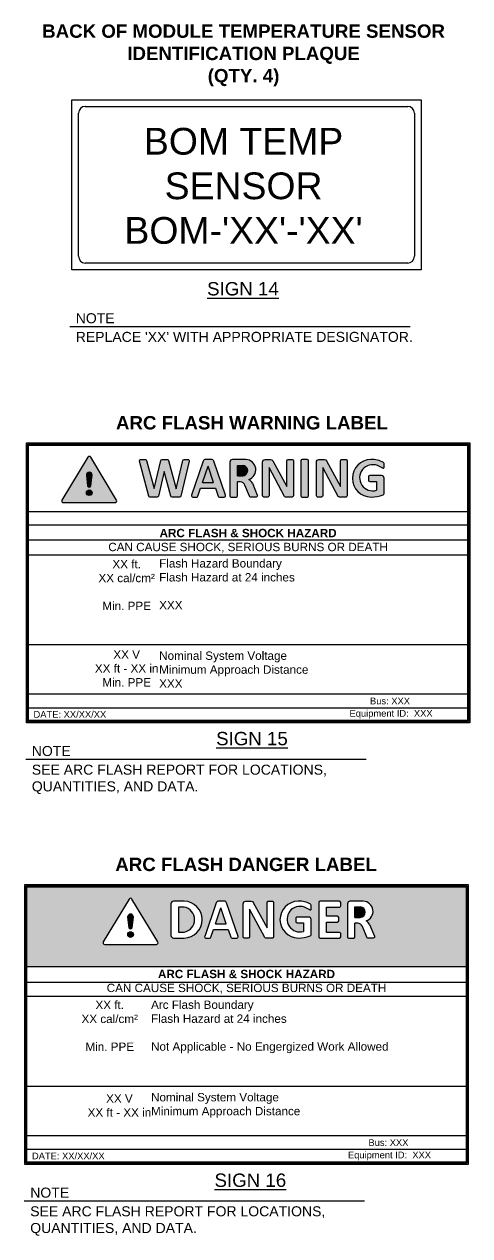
# Model space of a CAD drawing. Header units: feet. Extents: x -1522 to 1718, y -42 to 1309.
# Drawn here: x 1696.52 to 1700.4, y 1287.39 to 1297.97 of the extents above; entities that cross this region are included whole.
import ezdxf
from ezdxf.enums import TextEntityAlignment as Align

# ---------------------------------------------------------------- set-up
doc = ezdxf.new("R2010")
doc.units = ezdxf.units.FT
doc.header["$MEASUREMENT"] = 0
for name, color, linetype in [('ANNO-NOTE', 31, 'Continuous'), ('E-DETL', 7, 'Continuous'), ('G-ANNO-TEXT', 1, 'Continuous')]:
    doc.layers.add(name, color=color, linetype=linetype)
doc.styles.get("Standard").update_dxf_attribs({"font": 'arial.ttf'})
doc.styles.add('Strata 1_8', font='arial.ttf', dxfattribs={"height": 0.125})
doc.styles.add('Strata 3_32', font='arial.ttf', dxfattribs={"height": 0.09375})

# ---------------------------------------------------------------- blocks, each defined once
blk = doc.blocks.new('!')
at = {"color": 0}
for points in [[(-12.44763938310995, 15.19457651184812), (-12.68897185762393, 14.79386679357651, 0.5835277051761996), (-12.67558691006477, 14.77018054033408), (-12.19292196103682, 14.77018054033408, 0.5835277051761996), (-12.17953701347767, 14.79386679357651), (-12.42086948799164, 15.19457651184812, 0.5650934920842021)], [(-12.46109709578555, 15.02553026272227), (-12.44971901152084, 14.92733337236381, 0.3512251163769891), (-12.4342544355508, 14.91608612901144, 0.3512251163769887), (-12.41878985958076, 14.92733337236381), (-12.40741177531605, 15.02553026272227, 0.4292796023512654), (-12.4342544355508, 15.05498930455328, 0.4292796023512657)]]:
    blk.add_lwpolyline(points, format="xyb", close=True, dxfattribs=at)
blk.add_circle((-12.4342544355508, 14.86298015527347), 0.02642230596211448, dxfattribs=at)

msp = doc.modelspace()

# ---------------------------------------------------------------- hatches: boundary and pattern name
h = msp.add_hatch(color=256)
h.dxf.hatch_style = 1
h.paths.add_polyline_path([(1697.095000105797, 1294.184537869346, 0.5650934920842021), (1697.069999356114, 1294.184537869346), (1696.8446158513, 1293.810309904794, 0.5835277051761999), (1696.857116226143, 1293.788189007958), (1697.307883235768, 1293.788189007958, 0.5835277051761985), (1697.320383610611, 1293.810309904794)])
h.paths.add_polyline_path([(1697.096942297543, 1293.934956060947, -0.3512251163769934), (1697.082499730957, 1293.924452115584, -0.3512251163769851), (1697.068057164372, 1293.934956060947), (1697.057431024994, 1294.026663401018, -0.4292796023512577), (1697.082499730957, 1294.054175579432, -0.4292796023512729), (1697.107568436917, 1294.026663401018)], flags=16)
h.paths.add_polyline_path([(1697.107175862646, 1293.874855763031, -1), (1697.057823599265, 1293.874855763031, -1)], flags=16)
h = msp.add_hatch(color=256)
h.dxf.hatch_style = 1
h.paths.add_polyline_path([(1697.954738420369, 1294.151179279775, 0.4848352187946589), (1697.943951310772, 1294.164853570887), (1697.909811908492, 1294.164853570887, 0.3469508095474305), (1697.899024798895, 1294.156344045055), (1697.840013122528, 1293.909840908635), (1697.774945515288, 1294.156589911828, 0.3405612581913848), (1697.764220244255, 1294.164853570887), (1697.717707981887, 1294.164853570887, 0.3469508095474232), (1697.70692087229, 1294.156344045055), (1697.647989665958, 1293.910177047473), (1697.583010698385, 1294.156589911828, 0.3405612581913766), (1697.572285427348, 1294.164853570887), (1697.531865467794, 1294.164853570887, 0.4919124268131566), (1697.521140196761, 1294.150933413001), (1697.601705392568, 1293.845414544237, 0.3405612581913842), (1697.612430663605, 1293.837150885177), (1697.675668345477, 1293.837150885177, 0.3469508095474249), (1697.686455455074, 1293.84566041101), (1697.737615714741, 1294.059366667868), (1697.794034798782, 1293.845414544237, 0.3405612581913691), (1697.804760069819, 1293.837150885177), (1697.87081154927, 1293.837150885177, 0.3469508095474238), (1697.881598658867, 1293.84566041101)])
h = msp.add_hatch(color=256)
h.dxf.hatch_style = 1
h.paths.add_polyline_path([(1698.14876322628, 1294.164853570887), (1698.097973551488, 1294.164853570887, 0.321527449625395), (1698.076961296967, 1294.149783606225), (1697.975066719475, 1293.851831962965, 0.5143706367857402), (1697.985561875365, 1293.837150885177), (1698.020438227668, 1293.837150885177, 0.3215274496250227), (1698.030944354923, 1293.844685867508), (1698.054318750532, 1293.913727046681), (1698.18402673172, 1293.913727046681), (1698.207401127329, 1293.844685867508, 0.3215274496250233), (1698.217907254591, 1293.837150885177), (1698.2611749024, 1293.837150885177, 0.5143706367857402), (1698.271670058293, 1293.851831962965), (1698.169731395014, 1294.149912518208, 0.3198341797156803)])
h.paths.add_polyline_path([(1698.166650001545, 1293.965052863255), (1698.07169548071, 1293.965052863255), (1698.119172741128, 1294.105286908153)], flags=16)
at = {"true_color": 0xff8000}
h = msp.add_hatch(color=30, dxfattribs=at)
h.dxf.hatch_style = 1
h.paths.add_polyline_path([(1698.119172741128, 1294.105286908153), (1698.07169548071, 1293.965052863255), (1698.166650001545, 1293.965052863255)])
h = msp.add_hatch(color=256)
h.dxf.hatch_style = 1
h.paths.add_polyline_path([(1698.449126570184, 1294.164853570887), (1698.331536519014, 1294.164853570887, 0.4142135623730887), (1698.309352702076, 1294.142669753942), (1698.309352702076, 1293.848156374434, 0.414213562373095), (1698.320444610548, 1293.837064465965), (1698.364321620596, 1293.837064465965, 0.4142135623730951), (1698.375413529069, 1293.848156374434), (1698.375413529069, 1293.970921732157), (1698.400192798243, 1293.970921732157, -0.2700858143856787), (1698.441502541013, 1293.939287215434), (1698.480054764252, 1293.843996426453, 0.3056018630329004), (1698.490337043495, 1293.837064465965), (1698.538828224195, 1293.837064465965, 0.5331213124278236), (1698.549094079815, 1293.852356688933), (1698.506295045223, 1293.956960453556, 0.1656677106191549), (1698.474136016452, 1293.989467296021, 0.8406290843556139)])
h.paths.add_polyline_path([(1698.375413529069, 1294.113642559881), (1698.423255134167, 1294.113642559881, -0.9167868988861881), (1698.422790082481, 1294.021217716166), (1698.375413529069, 1294.021217716166)], flags=16)
h = msp.add_hatch(color=30, dxfattribs=at)
h.dxf.hatch_style = 1
h.paths.add_polyline_path([(1698.375413529069, 1294.021217716166), (1698.422790082481, 1294.021217716166, 0.916786898886271), (1698.423255134167, 1294.113642559881), (1698.375413529069, 1294.113642559881)])
h = msp.add_hatch(color=256)
h.dxf.hatch_style = 1
h.paths.add_polyline_path([(1698.865299333916, 1294.153761662418, 0.414213562373095), (1698.854207425444, 1294.164853570887), (1698.817599783932, 1294.164853570887, 0.4142135623730951), (1698.806507875463, 1294.153761662418), (1698.806507875463, 1293.927785326064), (1698.68477451718, 1294.153210618561, 0.2755877858965014), (1698.665254990872, 1294.164853570887), (1698.617053246202, 1294.164853570887, 0.4142135623730951), (1698.59486942926, 1294.142669753942), (1698.59486942926, 1293.848156374434, 0.414213562373095), (1698.605961337733, 1293.837064465965), (1698.640135678495, 1293.837064465965, 0.4142135623730951), (1698.651227586968, 1293.848156374434), (1698.651227586968, 1294.093316760153), (1698.786464339504, 1293.842885942125, 0.2755877858965244), (1698.796224102654, 1293.837064465965), (1698.854207425444, 1293.837064465965, 0.4142135623730951), (1698.865299333916, 1293.848156374434)])
h = msp.add_hatch(color=256)
h.dxf.hatch_style = 1
h.paths.add_polyline_path([(1698.996000299339, 1294.153761662418, 0.4142135623730971), (1698.984908390867, 1294.164853570887), (1698.940131811141, 1294.164853570887, 0.4142135623730951), (1698.929039902669, 1294.153761662418), (1698.929039902669, 1293.848242793653, 0.414213562373095), (1698.940131811141, 1293.837150885177), (1698.984908390867, 1293.837150885177, 0.4142135623730951), (1698.996000299339, 1293.848242793653)])
h = msp.add_hatch(color=256)
h.dxf.hatch_style = 1
h.paths.add_polyline_path([(1699.334743175594, 1294.153761662418, 0.414213562373095), (1699.323651267121, 1294.164853570887), (1699.287043625613, 1294.164853570887, 0.4142135623730951), (1699.27595171714, 1294.153761662418), (1699.27595171714, 1293.927785326064), (1699.154218358861, 1294.153210618561, 0.2755877858965014), (1699.134698832549, 1294.164853570887), (1699.086497087879, 1294.164853570887, 0.4142135623730951), (1699.064313270941, 1294.142669753942), (1699.064313270941, 1293.848156374434, 0.414213562373095), (1699.075405179414, 1293.837064465965), (1699.109579520176, 1293.837064465965, 0.4142135623730951), (1699.120671428645, 1293.848156374434), (1699.120671428645, 1294.093316760153), (1699.255908181181, 1293.842885942125, 0.2755877858965244), (1699.265667944335, 1293.837064465965), (1699.323651267121, 1293.837064465965, 0.4142135623730951), (1699.334743175594, 1293.848156374434)])
h = msp.add_hatch(color=256)
h.dxf.hatch_style = 1
h.paths.add_polyline_path([(1699.54061105584, 1294.164853570887, 0.991455931191352), (1699.542022652124, 1293.837064465965, 0.1036643270414), (1699.646559222801, 1293.85607236241, 0.1992319266705913), (1699.655856970585, 1293.86673777482), (1699.655856970585, 1294.001660026711, 0.4142135623730952), (1699.633673153639, 1294.023843843649), (1699.530197846914, 1294.023843843649, 0.4142135623730951), (1699.519105938441, 1294.01275193518), (1699.519105938441, 1293.98424122302, 0.414213562373095), (1699.530197846914, 1293.973149314551), (1699.588950595069, 1293.973149314551), (1699.588950595069, 1293.896005421716, -1.401060763575967), (1699.597441267822, 1294.111434466001, -0.04549871222226169), (1699.644038982093, 1294.088269817104, 0.5646600172054975), (1699.655856970585, 1294.096860561199), (1699.655856970585, 1294.128662219707, 0.2084405245570952), (1699.65087456971, 1294.137796347552, 0.1570359095723354)])
h = msp.add_hatch(color=30, dxfattribs=at)
h.dxf.hatch_style = 1
h.paths.add_polyline_path([(1697.107568436917, 1294.026663401018, 0.4292796023512651), (1697.082499730957, 1294.054175579432, 0.4292796023512661), (1697.057431024994, 1294.026663401018), (1697.068057164372, 1293.934956060947, 0.3512251163769882), (1697.082499730957, 1293.924452115584, 0.3512251163769887), (1697.096942297543, 1293.934956060947)])
h = msp.add_hatch(color=30, dxfattribs=at)
h.dxf.hatch_style = 1
h.paths.add_polyline_path([(1697.107175862646, 1293.874855763031, 1), (1697.057823599265, 1293.874855763031, 1)])
at = {"true_color": 0xff0000}
h = msp.add_hatch(color=1, dxfattribs=at)
h.dxf.hatch_style = 1
h.paths.add_polyline_path([(1696.538754411518, 1290.434087184562), (1696.538754411518, 1289.736940868256), (1700.370990531617, 1289.736940868256), (1700.370990531617, 1290.434087184562)])
edge = h.paths.add_edge_path(flags=16)
edge.add_arc((1699.467008945579, 1290.073166474888), 0.06960001973397013, 25.878581951200317, 63.505078572735215, ccw=False)
edge.add_line((1699.529629544893, 1290.103544481549), (1699.571645657013, 1290.000854232939))
edge.add_arc((1699.561567594625, 1289.996730754762), 0.01088900425914897, -90, 22.25211357300458, ccw=False)
edge.add_line((1699.561567594625, 1289.985841750508), (1699.513963462789, 1289.985841750508))
edge.add_arc((1699.513963462789, 1289.996730754762), 0.01088900425913208, 202.0270003182623, 270.00000000001745, ccw=False)
edge.add_line((1699.503869277218, 1289.99264690469), (1699.466022289555, 1290.086194539858))
edge.add_arc((1699.419095933514, 1290.066922594174), 0.05072958487670892, 22.32721554701731, 82.78384653012439)
edge.add_line((1699.425468225651, 1290.117250366572), (1699.401142243492, 1290.117250366572))
edge.add_line((1699.401142243489, 1290.117250366572), (1699.401142243489, 1289.996730754765))
edge.add_arc((1699.390253239231, 1289.996730754762), 0.01088900425913872, -89.99999999998249, 1.750777300912887e-11, ccw=False)
edge.add_line((1699.390253239231, 1289.985841750508), (1699.34717887105, 1289.985841750508))
edge.add_arc((1699.347178871049, 1289.996730754762), 0.01088900425915199, 179.9999999999825, 269.99999999998255, ccw=False)
edge.add_line((1699.336289866791, 1289.996730754762), (1699.336289866791, 1290.285856602873))
edge.add_arc((1699.358067875306, 1290.285856602873), 0.02177800851829735, 90, 179.9999999999913, ccw=False)
edge.add_line((1699.358067875306, 1290.307634611395), (1699.473506852402, 1290.307634611395))
edge.add_arc((1699.470762186655, 1290.219403755217), 0.08827353608084774, -71.98731128699501, 88.21823028744979, ccw=False)
edge = h.paths.add_edge_path(flags=0)
edge.add_line((1699.447652137911, 1290.166626286459), (1699.401142243492, 1290.166626286459))
edge.add_line((1699.401142243489, 1290.166626286459), (1699.401142243489, 1290.257360403085))
edge.add_line((1699.401142243489, 1290.25736040309), (1699.448108682406, 1290.25736040309))
edge.add_arc((1699.443933949617, 1290.212013202078), 0.04553896170644657, -85.31667165561151, 84.74008914864658, ccw=False)
edge = h.paths.add_edge_path(flags=16)
edge.add_line((1699.265787218672, 1290.255949092177), (1699.15211797116, 1290.255949092177))
edge.add_line((1699.152117971164, 1290.255949092177), (1699.152117971164, 1290.176608266951))
edge.add_line((1699.152117971164, 1290.176608266948), (1699.248304792446, 1290.176608266948))
edge.add_arc((1699.24830479244, 1290.165719262694), 0.0108890042591354, -1.750777300912887e-11, 90, ccw=False)
edge.add_line((1699.259193796701, 1290.165719262694), (1699.259193796701, 1290.136544356104))
edge.add_arc((1699.24830479244, 1290.1365443561), 0.0108890042591354, -90, 0, ccw=False)
edge.add_line((1699.24830479244, 1290.125655351846), (1699.152117971157, 1290.125655351846))
edge.add_line((1699.152117971164, 1290.125655351846), (1699.152117971164, 1290.035395331885))
edge.add_line((1699.152117971164, 1290.035395331884), (1699.265787218676, 1290.035395331884))
edge.add_arc((1699.265787218672, 1290.024506327622), 0.01088900425913872, 0, 90, ccw=False)
edge.add_line((1699.276676222933, 1290.024506327622), (1699.276676222933, 1289.996730754764))
edge.add_arc((1699.265787218672, 1289.996730754762), 0.01088900425913872, -89.99999999998249, 1.750777300912887e-11, ccw=False)
edge.add_line((1699.265787218672, 1289.985841750508), (1699.098122317796, 1289.985841750508))
edge.add_arc((1699.098122317795, 1289.996730754762), 0.01088900425913872, 179.9999999999825, 269.99999999998255, ccw=False)
edge.add_line((1699.087233313534, 1289.996730754762), (1699.087233313534, 1290.296745607132))
edge.add_arc((1699.098122317795, 1290.296745607134), 0.01088900425913872, 90.00000000001751, 180.0000000000175, ccw=False)
edge.add_line((1699.098122317795, 1290.307634611395), (1699.265787218671, 1290.307634611395))
edge.add_arc((1699.265787218672, 1290.296745607134), 0.01088900425913872, -1.750777300912887e-11, 89.99999999998249, ccw=False)
edge.add_line((1699.276676222933, 1290.296745607134), (1699.276676222933, 1290.266838096437))
edge.add_arc((1699.265787218672, 1290.266838096438), 0.0108890042591354, -90, 0, ccw=False)
edge = h.paths.add_edge_path(flags=16)
edge.add_line((1699.018998357136, 1290.147426365699), (1699.018998357136, 1290.014972245716))
edge.add_arc((1699.001817686407, 1290.020736026206), 0.01812171659472405, 296.38395404741226, 341.45439989246427, ccw=False)
edge.add_arc((1698.914040687912, 1290.240004024373), 0.254253070150118, 268.4687310041255, 292.1422853785791, ccw=False)
edge.add_arc((1698.907934155759, 1290.146744126533), 0.1609038458408837, 90.73837430910271, 269.7551015762806, ccw=False)
edge.add_arc((1698.918739745171, 1290.126275558315), 0.1818157793182544, 58.363567936785216, 94.062008043687, ccw=False)
edge.add_arc((1699.006265090542, 1290.270977220111), 0.01278313972927625, 5.062831684109085, 52.15953142980521, ccw=False)
edge.add_line((1699.018998357136, 1290.272105308372), (1699.018998357136, 1290.239449530184))
edge.add_arc((1699.010654058908, 1290.240167463801), 0.008375126364284363, 247.11083023775342, 355.0824489666762, ccw=False)
edge.add_arc((1698.859829022796, 1289.992987675977), 0.2812814338966109, 58.35693592699909, 68.77728622288635)
edge.add_arc((1698.92114378621, 1290.150880858323), 0.1119009236724651, 68.77729214339439, 286.708663276407)
edge.add_line((1698.953315899529, 1290.043704499722), (1698.953315899529, 1290.119437199814))
edge.add_line((1698.953315899529, 1290.119437199813), (1698.895637915027, 1290.119437199813))
edge.add_arc((1698.89563791503, 1290.130326204074), 0.01088900425915199, 179.9999999999825, 269.99999999998255, ccw=False)
edge.add_line((1698.884748910768, 1290.130326204074), (1698.884748910768, 1290.158315369955))
edge.add_arc((1698.89563791503, 1290.158315369953), 0.01088900425914867, 90, 180.0000000000175, ccw=False)
edge.add_line((1698.89563791503, 1290.169204374214), (1698.997220348621, 1290.169204374214))
edge.add_arc((1698.997220348618, 1290.147426365699), 0.02177800851829403, 0, 90, ccw=False)
edge = h.paths.add_edge_path(flags=16)
edge.add_arc((1698.680674715688, 1289.996730754762), 0.01088900425915199, -89.99999999998249, 1.750777300912887e-11, ccw=False)
edge.add_line((1698.680674715688, 1289.985841750508), (1698.623752081458, 1289.985841750508))
edge.add_arc((1698.623752081461, 1289.996730754762), 0.01088900425913872, 208.3697744582106, 270.00000000001745, ccw=False)
edge.add_line((1698.614170853591, 1289.991556734442), (1698.481407986123, 1290.237406423092))
edge.add_line((1698.481407986124, 1290.237406423089), (1698.481407986124, 1289.996730754763))
edge.add_arc((1698.470518981867, 1289.996730754762), 0.01088900425914867, 270, 359.99999999998255, ccw=False)
edge.add_line((1698.470518981867, 1289.985841750508), (1698.436969792102, 1289.985841750508))
edge.add_arc((1698.436969792099, 1289.996730754762), 0.01088900425915199, 179.9999999999825, 269.99999999998255, ccw=False)
edge.add_line((1698.426080787842, 1289.996730754762), (1698.426080787842, 1290.285856602873))
edge.add_arc((1698.447858796357, 1290.285856602873), 0.02177800851829735, 90, 179.9999999999913, ccw=False)
edge.add_line((1698.447858796357, 1290.307634611395), (1698.495178786813, 1290.307634611395))
edge.add_arc((1698.495178786816, 1290.285856602873), 0.02177800851830398, 28.369774458228278, 90.00000000000881, ccw=False)
edge.add_line((1698.51434124255, 1290.29620464352), (1698.633847733274, 1290.07490305448))
edge.add_line((1698.633847733272, 1290.074903054482), (1698.633847733272, 1290.296745607134))
edge.add_arc((1698.644736737537, 1290.296745607134), 0.01088900425914867, 90, 180, ccw=False)
edge.add_line((1698.644736737537, 1290.307634611395), (1698.680674715692, 1290.307634611395))
edge.add_arc((1698.680674715688, 1290.296745607134), 0.01088900425915199, -1.750777300912887e-11, 89.99999999998249, ccw=False)
edge.add_line((1698.691563719945, 1290.296745607134), (1698.691563719945, 1289.996730754764))
edge = h.paths.add_edge_path(flags=16)
edge.add_line((1698.100404582914, 1289.985841750508), (1698.134642942322, 1289.985841750508))
edge.add_arc((1698.134642942321, 1289.996730754762), 0.01088900425914867, 270, 341.2960942470835)
edge.add_line((1698.144956881057, 1289.993238895454), (1698.167903688992, 1290.061017104767))
edge.add_line((1698.167903688995, 1290.061017104766), (1698.295238922899, 1290.061017104766))
edge.add_line((1698.295238922899, 1290.061017104766), (1698.318185730835, 1289.993238895453))
edge.add_arc((1698.328499669573, 1289.996730754762), 0.01088900425915201, 198.7039057529495, 270)
edge.add_line((1698.328499669573, 1289.985841750508), (1698.370975822575, 1289.985841750508))
edge.add_arc((1698.370975822574, 1289.996730754762), 0.01088900425915199, 270, 378.879837520781)
edge.add_line((1698.381278990644, 1290.000254267426), (1698.281205090691, 1290.292882036945))
edge.add_arc((1698.260620492536, 1290.285771764523), 0.02177800851829375, 19.0557883172336, 90)
edge.add_line((1698.260620492536, 1290.307549773045), (1698.210759912947, 1290.307549773045))
edge.add_arc((1698.210759912949, 1290.285771764523), 0.02177800851829403, 90, 161.2960942470393)
edge.add_line((1698.190132035474, 1290.292755483147), (1698.090101414846, 1290.000254267427))
edge.add_arc((1698.100404582914, 1289.996730754762), 0.01088900425914992, 161.120162479252, 270)
h.paths.add_polyline_path([(1698.278180065139, 1290.111404018498), (1698.184962546755, 1290.111404018498), (1698.231571305943, 1290.249072762897)], flags=0)
edge = h.paths.add_edge_path(flags=16)
edge.add_line((1697.910367660308, 1289.985841750508), (1697.817543776388, 1289.985841750508))
edge.add_arc((1697.817543776386, 1290.007619759023), 0.02177800851829735, 180.0000000000087, 270, ccw=False)
edge.add_line((1697.795765767871, 1290.007619759023), (1697.795765767871, 1290.285856602874))
edge.add_arc((1697.817543776386, 1290.285856602873), 0.02177800851829735, 90, 179.9999999999913, ccw=False)
edge.add_line((1697.817543776386, 1290.307634611395), (1697.910367660305, 1290.307634611395))
edge.add_arc((1697.906699784813, 1290.146738180948), 0.1609382323757249, -88.69408294328349, 88.69408294328349, ccw=False)
edge = h.paths.add_edge_path(flags=0)
edge.add_line((1697.909730988045, 1290.036857545804), (1697.860742656704, 1290.036857545804))
edge.add_line((1697.860742656707, 1290.036857545804), (1697.860742656707, 1290.256618816097))
edge.add_line((1697.860742656707, 1290.256618816092), (1697.909730988048, 1290.256618816092))
edge.add_arc((1697.890010303348, 1290.146738180948), 0.1116362816707246, -79.82523709374772, 79.82523709374772, ccw=False)
edge = h.paths.add_edge_path(flags=16)
edge.add_line((1697.668181562589, 1289.929486821179), (1697.217414552963, 1289.929486821179))
edge.add_arc((1697.217414552964, 1289.944079209838), 0.01459238865299536, 148.9410172079922, 270, ccw=False)
edge.add_line((1697.204914178121, 1289.951607718015), (1697.430297682933, 1290.325835682563))
edge.add_arc((1697.442798057778, 1290.318307174383), 0.01459238865299608, 31.05898279201898, 148.9410172079811, ccw=False)
edge.add_line((1697.455298432615, 1290.325835682567), (1697.680681937427, 1289.95160771802))
edge.add_arc((1697.668181562589, 1289.944079209838), 0.01459238865299437, -90, 31.058982792007782, ccw=False)
edge = h.paths.add_edge_path(flags=0)
edge.add_line((1697.467866763734, 1290.167961214239), (1697.457240624361, 1290.076253874166))
edge.add_arc((1697.443465006061, 1290.080013888552), 0.01427954367934035, 267.32293760206926, 344.73316138018583, ccw=False)
edge.add_arc((1697.442131109488, 1290.080013888552), 0.0142795436793473, 195.2668386199461, 272.6770623958107, ccw=False)
edge.add_line((1697.428355491193, 1290.076253874168), (1697.417729351819, 1290.167961214241))
edge.add_arc((1697.443333395961, 1290.169808386613), 0.02567058866001011, 91.1949411234346, 184.1263847761461, ccw=False)
edge.add_arc((1697.442262719596, 1290.169808386613), 0.02567058866002175, -4.126384776122393, 88.80505887678049, ccw=False)
edge = h.paths.add_edge_path(flags=0)
edge.add_arc((1697.442798057778, 1290.016153576259), 0.02467613169327638, 0, 360)
h = msp.add_hatch(color=1, dxfattribs=at)
h.dxf.hatch_style = 1
h.paths.add_polyline_path([(1697.429280365563, 1290.07837031273, 0.9609664766857464), (1697.457735428081, 1290.080524205229), (1697.467866763734, 1290.167961214239, 0.4292796023512655), (1697.442798057778, 1290.195473392653, 0.4551860429168517), (1697.417985364242, 1290.165751736465)])
h = msp.add_hatch(color=1, dxfattribs=at)
h.dxf.hatch_style = 1
h.paths.add_polyline_path([(1697.909730988045, 1290.256618816092), (1697.860742656707, 1290.256618816092), (1697.860742656707, 1290.036857545804), (1697.909730988045, 1290.036857545804, 0.8365040559561074)])
h = msp.add_hatch(color=1, dxfattribs=at)
h.dxf.hatch_style = 1
h.paths.add_polyline_path([(1698.184962546755, 1290.111404018498), (1698.278180065139, 1290.111404018498), (1698.231571305943, 1290.249072762897)])
h = msp.add_hatch(color=1, dxfattribs=at)
h.dxf.hatch_style = 1
h.paths.add_polyline_path([(1699.401142243489, 1290.166626286459), (1699.447652137911, 1290.166626286459, 0.9167868988864648), (1699.448108682405, 1290.25736040309), (1699.401142243489, 1290.25736040309)])
h = msp.add_hatch(color=1, dxfattribs=at)
h.dxf.hatch_style = 1
h.paths.add_polyline_path([(1697.467474189471, 1290.016153576259, 1), (1697.418121926083, 1290.016153576259, 1)])

# ---------------------------------------------------------------- linework, layer by layer
for points in [[(1697.737615714741, 1294.059366667875), (1697.686455455074, 1293.845660411017, -0.3469508095474652), (1697.675668345477, 1293.837150885184), (1697.612430663605, 1293.837150885184, -0.3405612581914016), (1697.601705392568, 1293.845414544244), (1697.521140196761, 1294.150933413009, -0.4919124268132005), (1697.531865467794, 1294.164853570895), (1697.572285427348, 1294.164853570895, -0.3405612581914016), (1697.583010698385, 1294.156589911835), (1697.647989665958, 1293.91017704748), (1697.70692087229, 1294.156344045062, -0.3469508095474652), (1697.717707981887, 1294.164853570895), (1697.764220244255, 1294.164853570895, -0.3405612581914016), (1697.774945515288, 1294.156589911835), (1697.840013122528, 1293.909840908643), (1697.899024798895, 1294.156344045062, -0.3469508095474652), (1697.909811908492, 1294.164853570895), (1697.943951310772, 1294.164853570895, -0.4848352187947242), (1697.954738420369, 1294.151179279782), (1697.881598658867, 1293.845660411017, -0.3469508095474652), (1697.87081154927, 1293.837150885184), (1697.804760069819, 1293.837150885184, -0.3405612581914016), (1697.794034798782, 1293.845414544244)], [(1698.651227586968, 1294.093316760161), (1698.651227586968, 1293.848156374442, -0.414213562373095), (1698.640135678495, 1293.837064465973), (1698.605961337733, 1293.837064465973, -0.414213562373095), (1698.59486942926, 1293.848156374442), (1698.59486942926, 1294.142669753956, -0.414213562373095), (1698.617053246202, 1294.164853570895), (1698.665254990872, 1294.164853570895, -0.2755877858965017), (1698.68477451718, 1294.153210618569), (1698.806507875463, 1293.927785326071), (1698.806507875463, 1294.153761662425, -0.414213562373095), (1698.817599783932, 1294.164853570895), (1698.854207425444, 1294.164853570895, -0.414213562373095), (1698.865299333916, 1294.153761662425), (1698.865299333916, 1293.848156374442, -0.414213562373095), (1698.854207425444, 1293.837064465973), (1698.796224102654, 1293.837064465973, -0.275587785896555), (1698.786464339504, 1293.842885942132)], [(1698.929039902669, 1294.153761662425), (1698.929039902669, 1293.848242793661, 0.414213562373095), (1698.940131811141, 1293.837150885184), (1698.984908390867, 1293.837150885184, 0.414213562373095), (1698.996000299339, 1293.848242793661), (1698.996000299339, 1294.153761662425, 0.414213562373095), (1698.984908390867, 1294.164853570895), (1698.940131811141, 1294.164853570895, 0.414213562373095)], [(1699.120671428645, 1294.093316760161), (1699.120671428645, 1293.848156374442, -0.414213562373095), (1699.109579520176, 1293.837064465973), (1699.075405179414, 1293.837064465973, -0.414213562373095), (1699.064313270941, 1293.848156374442), (1699.064313270941, 1294.142669753956, -0.414213562373095), (1699.086497087879, 1294.164853570895), (1699.134698832549, 1294.164853570895, -0.2755877858965017), (1699.154218358861, 1294.153210618569), (1699.27595171714, 1293.927785326071), (1699.27595171714, 1294.153761662425, -0.414213562373095), (1699.287043625613, 1294.164853570895), (1699.323651267121, 1294.164853570895, -0.414213562373095), (1699.334743175594, 1294.153761662425), (1699.334743175594, 1293.848156374442, -0.414213562373095), (1699.323651267121, 1293.837064465973), (1699.265667944335, 1293.837064465973, -0.275587785896555), (1699.255908181181, 1293.842885942132)]]:
    msp.add_lwpolyline(points, format="xyb", close=True)
for points in [[(1698.18402673172, 1293.913727046688), (1698.207401127329, 1293.844685867522, 0.3215274496250931), (1698.217907254591, 1293.837150885184), (1698.2611749024, 1293.837150885184, 0.513400270700037), (1698.271681029659, 1293.851799719799), (1698.169775480797, 1294.149783606233, 0.3215274496250078), (1698.14876322628, 1294.164853570895), (1698.097973551488, 1294.164853570895, 0.3215274496250168), (1698.076961296967, 1294.149783606233), (1697.975055748106, 1293.851799719799, 0.513400270700037), (1697.985561875365, 1293.837150885184), (1698.020438227668, 1293.837150885184, 0.3215274496250931), (1698.030944354923, 1293.844685867522), (1698.054318750532, 1293.913727046688)], [(1698.449126570184, 1294.164853570895), (1698.331536519014, 1294.164853570895, 0.4142135623730806), (1698.309352702076, 1294.142669753956), (1698.309352702076, 1293.848156374442, 0.414213562373095), (1698.320444610548, 1293.837064465973), (1698.364321620596, 1293.837064465973, 0.414213562373095), (1698.375413529069, 1293.848156374442), (1698.375413529069, 1293.970921732164)], [(1699.655856970585, 1293.866737774834), (1699.655856970585, 1294.001660026718, 0.4142135623730806), (1699.633673153639, 1294.023843843656), (1699.530197846914, 1294.023843843656, 0.414213562373095), (1699.519105938441, 1294.012751935195), (1699.519105938441, 1293.984241223035, 0.414213562373095), (1699.530197846914, 1293.973149314558), (1699.588950595069, 1293.973149314558), (1699.588950595069, 1293.896005421723)], [(1698.506295045223, 1293.956960453564), (1698.549094079815, 1293.852356688948, -0.533121312427826), (1698.538828224195, 1293.837064465973), (1698.490337043495, 1293.837064465973, -0.3056018630328972), (1698.480054764252, 1293.843996426468), (1698.441502541013, 1293.939287215441)]]:
    msp.add_lwpolyline(points, format="xyb")
for points in [[(1698.07169548071, 1293.965052863262), (1698.119172741128, 1294.10528690816)], [(1698.166650001545, 1293.965052863262), (1698.119172741128, 1294.10528690816)], [(1698.375413529069, 1294.021217716173), (1698.375413529069, 1294.113642559888)], [(1698.375413529069, 1294.113642559888), (1698.423255134167, 1294.113642559888)], [(1699.655856970585, 1294.095397938238), (1699.655856970585, 1294.128662219714)], [(1698.07169548071, 1293.965052863262), (1698.166650001545, 1293.965052863262)], [(1698.375413529069, 1294.021217716173), (1698.422790082481, 1294.021217716173)], [(1698.400192798243, 1293.970921732164), (1698.375413529069, 1293.970921732164)], [(1698.054318750532, 1293.913727046688), (1698.18402673172, 1293.913727046688)], [(1696.552555756884, 1293.710074139132), (1700.384791876982, 1293.710074139132)], [(1696.538754411518, 1289.736940868271), (1700.370990531617, 1289.736940868271)]]:
    msp.add_lwpolyline(points)
at = {"color": 1, "true_color": 0xff0000}
for points in [[(1697.795765767871, 1290.28585660288), (1697.795765767871, 1290.007619759031, 0.414213562373095), (1697.817543776386, 1289.985841750516), (1697.910367660308, 1289.985841750516, 0.9774633063277478), (1697.910367660308, 1290.307634611402), (1697.817543776386, 1290.307634611402, 0.414213562373095)], [(1698.481407986124, 1290.237406423103), (1698.481407986124, 1289.996730754777, -0.414213562373095), (1698.470518981867, 1289.985841750516), (1698.436969792099, 1289.985841750516, -0.414213562373095), (1698.426080787842, 1289.996730754777), (1698.426080787842, 1290.28585660288, -0.414213562373095), (1698.447858796357, 1290.307634611402), (1698.495178786816, 1290.307634611402, -0.2755877858965017), (1698.51434124255, 1290.296204643527), (1698.633847733272, 1290.074903054489), (1698.633847733272, 1290.296745607141, -0.414213562373095), (1698.644736737537, 1290.307634611402), (1698.680674715688, 1290.307634611402, -0.414213562373095), (1698.691563719945, 1290.296745607141), (1698.691563719945, 1289.996730754777, -0.414213562373095), (1698.680674715688, 1289.985841750516), (1698.623752081461, 1289.985841750516, -0.275587785896555), (1698.614170853591, 1289.99155673445)], [(1699.152117971164, 1290.125655351853), (1699.24830479244, 1290.125655351853, 0.414213562373095), (1699.259193796701, 1290.136544356114), (1699.259193796701, 1290.165719262702, 0.414213562373095), (1699.24830479244, 1290.176608266963), (1699.152117971164, 1290.176608266963), (1699.152117971164, 1290.255949092191), (1699.265787218672, 1290.255949092191, 0.4142135623731974), (1699.276676222933, 1290.266838096445), (1699.276676222933, 1290.296745607141, 0.414213562373095), (1699.265787218672, 1290.307634611402), (1699.098122317795, 1290.307634611402, 0.4142135623730639), (1699.087233313534, 1290.296745607141), (1699.087233313534, 1289.996730754777, 0.414213562373095), (1699.098122317795, 1289.985841750516), (1699.265787218672, 1289.985841750516, 0.414213562373095), (1699.276676222933, 1289.996730754777), (1699.276676222933, 1290.02450632763, 0.4142135623731974), (1699.265787218672, 1290.035395331891), (1699.152117971164, 1290.035395331891)], [(1697.860742656707, 1290.256618816106), (1697.860742656707, 1290.036857545811), (1697.909730988045, 1290.036857545811, 0.8365040559561081), (1697.909730988045, 1290.256618816106)]]:
    msp.add_lwpolyline(points, format="xyb", close=True, dxfattribs=at)
for points in [[(1698.295238922899, 1290.061017104773), (1698.318185730834, 1289.993238895461, 0.3215274496250931), (1698.328499669573, 1289.985841750516), (1698.370975822574, 1289.985841750516, 0.513400270700037), (1698.381289761313, 1290.000222614085), (1698.281248370015, 1290.292755483154, 0.3215274496250078), (1698.260620492536, 1290.307549773052), (1698.210759912949, 1290.307549773052, 0.3215274496250168), (1698.190132035474, 1290.292755483154), (1698.090090644175, 1290.000222614085, 0.513400270700037), (1698.100404582914, 1289.985841750516), (1698.134642942321, 1289.985841750516, 0.3215274496250931), (1698.144956881057, 1289.993238895461), (1698.167903688995, 1290.061017104773)], [(1699.473506852406, 1290.307634611402), (1699.358067875306, 1290.307634611402, 0.4142135623730806), (1699.336289866791, 1290.28585660288), (1699.336289866791, 1289.996730754777, 0.414213562373095), (1699.347178871049, 1289.985841750516), (1699.390253239231, 1289.985841750516, 0.414213562373095), (1699.401142243489, 1289.996730754777), (1699.401142243489, 1290.117250366579)], [(1699.018998357136, 1290.014972245727), (1699.018998357136, 1290.147426365706, 0.4142135623730806), (1698.997220348618, 1290.169204374221), (1698.89563791503, 1290.169204374221, 0.414213562373095), (1698.884748910768, 1290.15831536996), (1698.884748910768, 1290.130326204081, 0.414213562373095), (1698.89563791503, 1290.119437199827), (1698.953315899529, 1290.119437199827), (1698.953315899529, 1290.04370449973)], [(1699.529629544893, 1290.103544481556), (1699.571645657012, 1290.000854232951, -0.533121312427826), (1699.561567594625, 1289.985841750516), (1699.513963462789, 1289.985841750516, -0.3056018630328972), (1699.503869277218, 1289.992646904698), (1699.466022289555, 1290.086194539871)]]:
    msp.add_lwpolyline(points, format="xyb", dxfattribs=at)
for points in [[(1699.018998357136, 1290.239449530191), (1699.018998357136, 1290.27210530838)], [(1698.184962546755, 1290.111404018505), (1698.231571305943, 1290.249072762904)], [(1698.278180065139, 1290.111404018505), (1698.231571305943, 1290.249072762904)], [(1699.401142243489, 1290.166626286474), (1699.401142243489, 1290.257360403098)], [(1699.401142243489, 1290.257360403098), (1699.448108682405, 1290.257360403098)], [(1699.401142243489, 1290.166626286474), (1699.447652137911, 1290.166626286474)], [(1698.167903688995, 1290.061017104773), (1698.295238922899, 1290.061017104773)], [(1698.184962546755, 1290.111404018505), (1698.278180065139, 1290.111404018505)], [(1699.425468225651, 1290.117250366579), (1699.401142243489, 1290.117250366579)]]:
    msp.add_lwpolyline(points, dxfattribs=at)
for centre, radius, start, end in [((1698.419002609975, 1294.067450365349), 0.04638752847356552, 274.6833282665364, 84.74008920110087), ((1698.446330760707, 1294.074978633041), 0.08991841304614637, 288.0126886298402, 88.21823032513383), ((1699.542723214108, 1294.000965074802), 0.1639021060375633, 90.73837428707064, 269.7551016524184), ((1699.556178991003, 1294.005178889892), 0.1139860701378292, 68.75447087418804, 286.708663315444), ((1699.553730153391, 1293.980115098092), 0.1852037096154291, 58.36356797505349, 94.06200798635315), ((1699.493721722327, 1293.844343531847), 0.286522793560323, 58.35694190878902, 68.76821323759962), ((1699.647357185848, 1294.096129249722), 0.008531187320376813, 247.1108302964417, 355.082448920083), ((1699.642886434041, 1294.127513110811), 0.01302133900188218, 5.062831758302914, 52.15953149716244), ((1698.39370176569, 1293.919656158955), 0.0516748730041277, 22.32721550390681, 82.78384658803377), ((1698.442507582251, 1293.926016387289), 0.07089693695658032, 25.87858194828256, 63.50507849733076), ((1699.638356157593, 1293.872608956822), 0.01845939417650418, 296.3839540763351, 341.454399840999), ((1699.548943534541, 1294.095962764789), 0.2589907869904448, 268.4687310227188, 292.142285356584)]:
    msp.add_arc(centre, radius, start, end)
for centre, radius, start, end in [((1698.907934155759, 1290.14674412654), 0.1609038458408836, 90.73837428707064, 269.7551016524184), ((1698.92114378621, 1290.15088085833), 0.1119009236724637, 68.75447087418804, 286.708663315444), ((1698.918739745171, 1290.126275558322), 0.1818157793182424, 58.36356797505349, 94.06200798635315), ((1699.006265090542, 1290.270977220119), 0.0127831397292757, 5.062831758302914, 52.15953149716244), ((1699.470762186655, 1290.219403755224), 0.08827353608084929, 288.0126886298402, 88.21823032513383), ((1698.859829047957, 1289.992987660487), 0.2812814338966679, 58.35694190878902, 68.76821323759962), ((1699.010654058908, 1290.240167463809), 0.008375126364288535, 247.1108302964417, 355.082448920083), ((1699.443933949617, 1290.212013202085), 0.0455389617064444, 274.6833282665364, 84.74008920110087), ((1699.419095933514, 1290.066922594181), 0.0507295848767058, 22.32721550390681, 82.78384658803377), ((1699.467008945579, 1290.073166474896), 0.06960001973396264, 25.87858194828256, 63.50507849733076), ((1698.914040687912, 1290.24000402438), 0.2542530701501118, 268.4687310227188, 292.142285356584), ((1699.001817686407, 1290.02073602622), 0.01812171659473137, 296.3839540763351, 341.454399840999)]:
    msp.add_arc(centre, radius, start, end, dxfattribs=at)
at = {"layer": 'E-DETL'}
for p, q in [((1696.930458800867, 1297.305837479717), (1699.978321402301, 1297.305837479717)), ((1696.930458800867, 1295.822028276553), (1696.930458800867, 1297.305837479717)), ((1697.047197910091, 1297.247467925102), (1699.861582293077, 1297.247467925102)), ((1699.978321402301, 1297.305837479717), (1699.978321402301, 1295.822028276553)), ((1696.988828355479, 1295.938767385777), (1696.988828355479, 1297.189098370493)), ((1699.919951847689, 1297.189098370493), (1699.919951847689, 1295.938767385777)), ((1699.861582293077, 1295.880397831162), (1697.047197910091, 1295.880397831162)), ((1699.978321402301, 1295.822028276553), (1696.930458800867, 1295.822028276553)), ((1696.912363201383, 1295.326633223339), (1699.882917750172, 1295.326633223339)), ((1696.529119898976, 1291.547534018856), (1699.499674447765, 1291.547534018856)), ((1696.515318553611, 1287.691253415584), (1699.4858731024, 1287.691253415584))]:
    msp.add_line(p, q, dxfattribs=at)
for points in [[(1696.534212980667, 1294.308710564058), (1700.403134653199, 1294.308710564058), (1700.403134653199, 1291.865851228743), (1696.534212980667, 1291.865851228743)], [(1696.544759862281, 1294.29816368244), (1700.392587771581, 1294.29816368244), (1700.392587771581, 1291.876398110361), (1696.544759862281, 1291.876398110361)], [(1696.552555756884, 1294.290367787834), (1700.384791876982, 1294.290367787834), (1700.384791876982, 1291.88419400496), (1696.552555756884, 1291.88419400496)], [(1696.520411635302, 1290.452429960794), (1700.389333307834, 1290.452429960794), (1700.389333307834, 1288.009570625479), (1696.520411635302, 1288.009570625479)], [(1696.53095851692, 1290.441883079176), (1700.378786426219, 1290.441883079176), (1700.378786426219, 1288.020117507097), (1696.53095851692, 1288.020117507097)], [(1696.538754411518, 1290.43408718457), (1700.370990531617, 1290.43408718457), (1700.370990531617, 1288.027913401696), (1696.538754411518, 1288.027913401696)]]:
    msp.add_lwpolyline(points, close=True, dxfattribs=at)
for points in [[(1696.552555756884, 1293.595433751702), (1700.384791876982, 1293.595433751702)], [(1696.552555756884, 1293.463592285981), (1700.384791876982, 1293.463592285981)], [(1696.552555756884, 1293.332036496736), (1700.384791876982, 1293.332036496736)], [(1696.552555756884, 1292.547898973992), (1700.384791876982, 1292.547898973992)], [(1696.552555756884, 1292.117628427382), (1700.384791876982, 1292.117628427382)], [(1696.552555756884, 1291.997287551188), (1700.384791876982, 1291.997287551188)], [(1696.538754411518, 1289.601164907835), (1700.370990531617, 1289.601164907835)], [(1696.538754411518, 1289.477955496556), (1700.370990531617, 1289.477955496556)], [(1696.538754411518, 1288.691618370728), (1700.370990531617, 1288.691618370728)], [(1696.538754411518, 1288.261347824117), (1700.370990531617, 1288.261347824117)], [(1696.538754411518, 1288.141006947923), (1700.370990531617, 1288.141006947923)]]:
    msp.add_lwpolyline(points, dxfattribs=at)
for centre, start, end in [((1697.047197910091, 1297.189098370493), 90, 180), ((1699.861582293077, 1297.189098370493), 0, 90), ((1697.047197910091, 1295.938767385777), 180, 270), ((1699.861582293077, 1295.938767385777), 270, 0)]:
    msp.add_arc(centre, 0.05836955461196819, start, end, dxfattribs=at)

# ---------------------------------------------------------------- block references
at = {"layer": 'ANNO-NOTE', "xscale": 0.933912873791491, "yscale": 0.933912873791491, "zscale": 0.933912873791491}
msp.add_blockref('!', (1708.695010024316, 1279.994127253128), dxfattribs=at)
at = {"layer": 'ANNO-NOTE', "color": 1, "true_color": 0xff0000, "xscale": 0.933912873791491, "yscale": 0.933912873791491, "zscale": 0.933912873791491}
msp.add_blockref('!', (1709.055308351137, 1276.135425066349), dxfattribs=at)

# ---------------------------------------------------------------- texts
at = {"layer": 'G-ANNO-TEXT', "lineweight": 30, "style": 'Strata 1_8'}
for s, p in [('%%USIGN 14', (1698.423678884876, 1295.713926437266)), ('%%USIGN 15', (1698.502306445411, 1291.785929716846)), ('%%USIGN 16', (1698.488505100046, 1287.929649113582))]:
    msp.add_text(s, height=0.1167391092239364, dxfattribs=at).set_placement(p, align=Align.TOP_CENTER)
at = {"layer": 'G-ANNO-TEXT'}
for s, width, insert, char_height, attachment_point, style in [('{\\fArial|b1|i0|c0|p34;BACK OF MODULE TEMPERATURE SENSOR\\PIDENTIFICATION PLAQUE\\P(QTY. 4)}', 3.783933306782048, (1698.42924283024, 1297.422576588941), 0.1167391092239364, 8, 'Strata 1_8'), ('NOTE', 2.044620002409828, (1696.964440019576, 1295.441950016974), 0.08755433191795228, 1, 'Strata 3_32'), ("REPLACE 'XX' WITH APPROPRIATE DESIGNATOR.", 2.918477730598409, (1696.964440019576, 1295.279041983499), 0.08755433191795228, 1, 'Strata 3_32'), ('{\\fArial|b1|i0|c0|p34;ARC FLASH WARNING LABEL}', 3.783933306782048, (1698.502306445411, 1294.425449673282), 0.1167391092239364, 8, 'Strata 1_8'), ('{\\fArial|b1|i0|c0|p34;ARC FLASH & SHOCK HAZARD\\P}CAN CAUSE SHOCK, SERIOUS BURNS OR DEATH', 2.893850074941114, (1698.468673816929, 1293.350732299506), 0.07293859544311544, 8, 'Strata 1_8'), ('XX ft.\\PXX cal/cm²\\P\\PMin. PPE', 0.6375879885908277, (1697.409138549909, 1292.850027986779), 0.07293859544311544, 8, 'Strata 1_8'), ('Flash Hazard Boundary\\PFlash Hazard at 24 inches\\P\\PXXX', 1.881410992566599, (1697.692840488431, 1293.294241008544), 0.07293859544311544, 1, 'Strata 1_8'), ('XX V\\PXX ft - XX in\\PMin. PPE', 0.6375879885908277, (1697.409138549909, 1292.182349290327), 0.07293859544311544, 8, 'Strata 1_8'), ('Nominal System Voltage\\PMinimum Approach Distance\\PXXX', 1.551666656999652, (1697.692840488431, 1292.488119782261), 0.07293859544311544, 1, 'Strata 1_8'), ('\\pt0.52533;Bus: XXX', 1.236313928004055, (1699.707239908883, 1292.025853982005), 0.05836955461196819, 8, 'Strata 1_8'), ('DATE: XX/XX/XX ', 1.551666656999652, (1696.913451153141, 1291.90896685094), 0.05836955461196819, 8, 'Strata 1_8'), ('Equipment ID:  XXX', 1.236313928004055, (1699.716458113817, 1291.901121272945), 0.05836955461196819, 8, 'Strata 1_8'), ('NOTE', 2.044620002409828, (1696.581196717165, 1291.662850812491), 0.08755433191795228, 1, 'Strata 3_32'), ('SEE ARC FLASH REPORT FOR LOCATIONS, QUANTITIES, AND DATA.', 2.918477730598409, (1696.581196717165, 1291.499942779016), 0.08755433191795228, 1, 'Strata 3_32'), ('{\\fArial|b1|i0|c0|p34;ARC FLASH DANGER LABEL}', 2.832079252545785, (1698.451211275191, 1290.569169070018), 0.1167391092239364, 8, 'Strata 1_8'), ('{\\fArial|b1|i0|c0|p34;ARC FLASH & SHOCK HAZARD\\P}CAN CAUSE SHOCK, SERIOUS BURNS OR DEATH', 2.893850074941114, (1698.454872471571, 1289.500543088113), 0.07293859544311544, 8, 'Strata 1_8'), ('XX ft.\\PXX cal/cm²\\P\\PMin. PPE ', 0.6375879885908277, (1697.261368380499, 1289.000612843468), 0.07293859544311544, 8, 'Strata 1_8'), ('Arc Flash Boundary\\PFlash Hazard at 24 inches\\P\\PNot Applicable - No Engergized Work Allowed', 2.721926746571043, (1697.622028972124, 1289.440160008372), 0.07293859544311544, 1, 'Strata 1_8'), ('XX V\\PXX ft - XX in', 0.6375879885908277, (1697.345696320164, 1288.425700848201), 0.07293859544311544, 8, 'Strata 1_8'), ('Nominal System Voltage\\PMinimum Approach Distance', 1.551666656999652, (1697.622028972124, 1288.632767612201), 0.07293859544311544, 1, 'Strata 1_8'), ('\\pt0.52533;Bus: XXX', 1.236313928004055, (1699.693438563518, 1288.169573378741), 0.05836955461196819, 8, 'Strata 1_8'), ('DATE: XX/XX/XX ', 1.551666656999652, (1696.899649807776, 1288.052686247675), 0.05836955461196819, 8, 'Strata 1_8'), ('Equipment ID:  XXX', 1.236313928004055, (1699.702656768455, 1288.044840669673), 0.05836955461196819, 8, 'Strata 1_8'), ('NOTE', 2.044620002409828, (1696.567395371803, 1287.806570209227), 0.08755433191795228, 1, 'Strata 3_32'), ('SEE ARC FLASH REPORT FOR LOCATIONS, QUANTITIES, AND DATA.', 2.918477730598409, (1696.567395371803, 1287.643662175752), 0.08755433191795228, 1, 'Strata 3_32')]:
    msp.add_mtext_dynamic_manual_height_columns(s, width=width, gutter_width=0.4377716595897614, heights=[0], dxfattribs=dict(at, insert=insert, char_height=char_height, attachment_point=attachment_point, style=style))
at = {"layer": 'G-ANNO-TEXT', "insert": (1698.42924283024, 1296.552769116176), "char_height": 0.2334782184478728, "attachment_point": 5}
msp.add_mtext_dynamic_manual_height_columns("BOM TEMP SENSOR\\PBOM-'XX'-'XX'", width=2.748869691644423, gutter_width=0.4377716595897614, heights=[0], dxfattribs=at)

doc.saveas('drawing.dxf')
